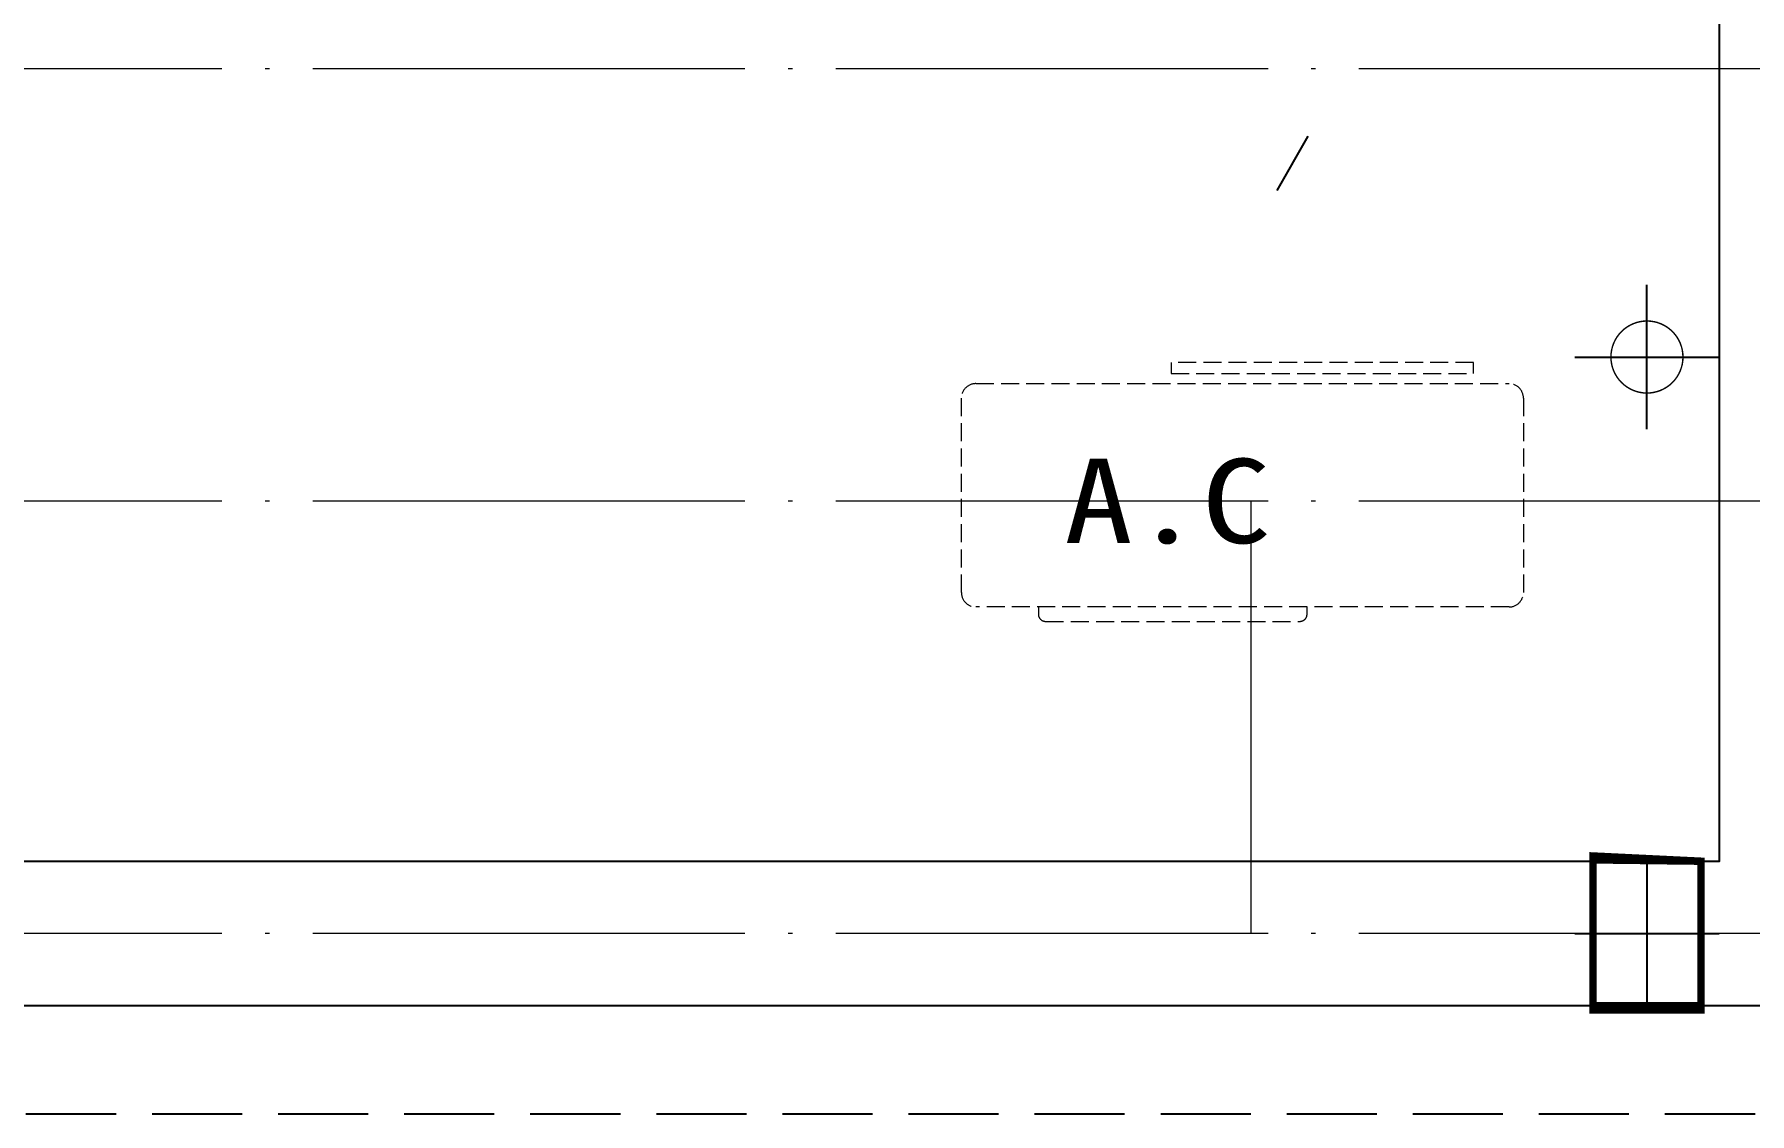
# Model space of a CAD drawing. Extents: x -518115 to 790560, y -210384 to 1628073.
# Drawn here: x 433878 to 436259, y 209157 to 210655 of the extents above; entities that cross this region are included whole.
import ezdxf

# ---------------------------------------------------------------- set-up
doc = ezdxf.new("R2010")
doc.units = 0
doc.header["$LTSCALE"] = 1000
doc.header["$MEASUREMENT"] = 0
for name, pattern in [('#P_--_20B1_001_t3$0$DASH', [0.35, 0.25, -0.1]), ('__DASH', [0.35, 0.25, -0.1]), ('DASH', [0.35, 0.25, -0.1]), ('DOTE', [2.4200000000000004, 2, -0.2, 0.02, -0.2])]:
    doc.linetypes.add(name, pattern=pattern)
for name, color, linetype, lineweight in [('DOTE', 19, 'DOTE', 9), ('平面-空调预留孔', 173, 'Continuous', 15), ('空调', 76, 'Continuous', 13)]:
    doc.layers.add(name, color=color, linetype=linetype, lineweight=lineweight)
for name, color, linetype in [('ROOF', 183, 'Continuous'), ('机电标识类', 1, 'Continuous'), ('污水', 3, 'Continuous'), ('看线', 251, 'Continuous')]:
    doc.layers.add(name, color=color, linetype=linetype)
doc.styles.add('黑体', font='')
doc.styles.get('黑体').set_extended_font_data('SimHei')

# ---------------------------------------------------------------- blocks, each defined once
blk = doc.blocks.new('GDGDGDRGDR')
at = {"linetype": '__DASH', "ltscale": 0.1}
blk.add_wipeout([(425935.08938271867, 371533.3318186801), (425734.93593555497, 371533.3318185921), (425734.9359352478, 371383.331818531), (425935.08938238653, 371383.33181850036)], dxfattribs=at).dxf.layer = '污水'
at = {"layer": '机电标识类', "color": 250, "linetype": 'DASH', "ltscale": 400}
for p, q in [((425834.8193114293, 371358.3318185735), (425834.8193114294, 371558.3318185735)), ((425935.0893824034, 371458.3318185734), (425734.9359355539, 371458.3318185735))]:
    blk.add_line(p, q, dxfattribs=at)
at = {"layer": '污水', "linetype": '__DASH', "ltscale": 0.1, "const_width": 10}
blk.add_lwpolyline([(425935.0893824034, 371533.3318185734), (425734.9359355539, 371533.3318185735), (425734.9359355539, 371383.3318185735), (425935.0893824033, 371383.3318185734)], close=True, dxfattribs=at)
blk = doc.blocks.new('GGDGDGDG')
at = {"layer": '机电标识类', "color": 250, "linetype": 'DASH', "ltscale": 400}
for p, q in [((704092.518312035, 766289.778960277), (704092.5180551868, 766489.7787460767)), ((704192.5181975978, 766389.7788858804), (703992.5181975979, 766389.7786917092))]:
    blk.add_line(p, q, dxfattribs=at)
at = {"layer": '空调', "color": 1, "linetype": 'DASH', "const_width": 2}
blk.add_lwpolyline([(704042.5181975979, 766389.7789660976, 0.999999145628318), (704142.5181975978, 766389.7788373376, 0.9999991456387952), (704042.5181975979, 766389.7787402523)], format="xyb", dxfattribs=at)
blk = doc.blocks.new('gsergvr')
at = {"layer": '平面-空调预留孔', "linetype": 'DASH', "ltscale": 0.1}
for p, q in [((34075.40689820799, 17176.21177392045), (34075.40689820799, 17166.21177392045)), ((34448.2425664645, 17166.21177392045), (34448.2425664645, 17176.21177392045)), ((34085.40689820799, 17156.21177392045), (34438.2425664645, 17156.21177392045))]:
    blk.add_line(p, q, dxfattribs=at)
blk.add_lwpolyline([(34679.34183939642, 17515.32109233934), (34259.5236940319, 17515.32109233934), (34259.5236940319, 17500.20703668251), (34679.34183939642, 17500.20703668251)], close=True, dxfattribs=at)
blk.add_lwpolyline([(34728.55383313683, 17176.21177392068), (33988.55383313683, 17176.21177392045, -0.414213562373517), (33968.55383313683, 17196.21177392045), (33968.5538331373, 17466.21177392045, -0.414213562372746), (33988.5538331373, 17486.21177392045), (34728.55383313636, 17486.21177392045, -0.4142135623727947), (34748.55383313636, 17466.21177392045), (34748.55383313683, 17196.21177392091, -0.4142135623733224)], format="xyb", close=True, dxfattribs=at)
for centre, start, end in [((34085.40689820799, 17166.21177392045), 180, 270), ((34438.2425664645, 17166.21177392045), 270, 0)]:
    blk.add_arc(centre, 10, start, end, dxfattribs=at)
at = {"layer": '平面-空调预留孔', "color": 251, "linetype": 'DASH', "ltscale": 0.1, "true_color": 0x636466, "style": '黑体', "width": 1.2}
blk.add_text('A.C', height=117.045, dxfattribs=at).set_placement((34110.94965887904, 17264.83656359856))
blk = doc.blocks.new('rtyryrtyeeretee')
at = {"layer": '平面-空调预留孔'}
blk.add_blockref('gsergvr', (635673.4605407391, 326705.7952499206), dxfattribs=at)
blk = doc.blocks.new('GDGDGDSDA')
at = {"layer": 'DOTE', "linetype": 'DOTE', "ltscale": 0.3}
for p, q in [((471334.8193115436, 362758.3318186833), (417334.819312298, 362758.3318186833)), ((471334.8193115436, 362158.331827242), (417334.819312298, 362158.331827242)), ((434284.8150372135, 362158.331827242), (434284.8021514753, 361558.331827242)), ((471334.8193115436, 361558.331827242), (417334.819312298, 361558.331827242))]:
    blk.add_line(p, q, dxfattribs=at)

msp = doc.modelspace()

# ---------------------------------------------------------------- linework, layer by layer
msp.add_line((435646.0509579866, 210513.3815245008), (435602.8437585483, 210438.2253395625))

# ---------------------------------------------------------------- block references
at = {"xscale": -1}
msp.add_blockref('GGDGDGDG', (1140209.052435568, -556182.778028095), dxfattribs=at)
msp.add_blockref('rtyryrtyeeretee', (-234476.9610685857, -134021.8794445549))
at = {"xscale": -1, "rotation": 270.0000000002001}
msp.add_blockref('GDGDGDRGDR', (64658.20450980327, -216427.817956564), dxfattribs=at)

# ---------------------------------------------------------------- next in the draw order: linework, layer by layer
at = {"layer": 'ROOF', "ltscale": 0.8}
for points in [[(431016.5786418982, 220407.0013551889), (431016.5786418981, 221857.0013549863), (435216.5786428351, 221857.0013549863), (435216.5786428351, 220407.0013551889), (434416.5786429195, 220407.0013551889), (434416.5786407247, 217807.2716129052), (436416.3746123739, 217807.2716112169), (436416.3746123739, 218407.0013557435), (440816.5786429534, 218407.0013557435), (440816.5786429534, 215607.0013559566), (442666.5900633726, 215607.0013559124), (442666.5900633726, 211307.069535219), (436216.5357515141, 211306.9331599899), (436216.53629504, 209507.0013561527), (430016.6211242137, 209507.0013561735), (430016.6205806878, 211306.9412137819), (424216.567222211, 211307.0636294407), (424216.578134817, 215607.001347917), (425416.5786430219, 215607.0013483966), (425416.5786417957, 218407.0013473042), (427016.5786418124, 218407.0013473715), (427016.5786418725, 215607.0013559542), (431766.5787075731, 215607.0013559542)], [(424016.5787026368, 209307.0013566242), (443066.5786259674, 209307.001355376), (443066.5786259674, 211307.0013538024), (443366.5900633749, 211307.0013551062)]]:
    msp.add_lwpolyline(points, dxfattribs=at)
at = {"layer": '看线', "color": 202, "linetype": '#P_--_20B1_001_t3$0$DASH', "ltscale": 0.5}
msp.add_lwpolyline([(424016.5786459299, 211457.0000780007), (423016.5896908735, 211457.0026162876), (423016.5786794792, 209157.0013566799), (443216.5786165803, 209157.0013566799), (443216.5786221374, 210357.0013479842), (445616.5786425971, 210357.0013546886)], dxfattribs=at)

# ---------------------------------------------------------------- next in the draw order: block references
msp.add_blockref('GDGDGDSDA', (1281.75939055148, -152151.3304710789))

doc.saveas('drawing.dxf')
